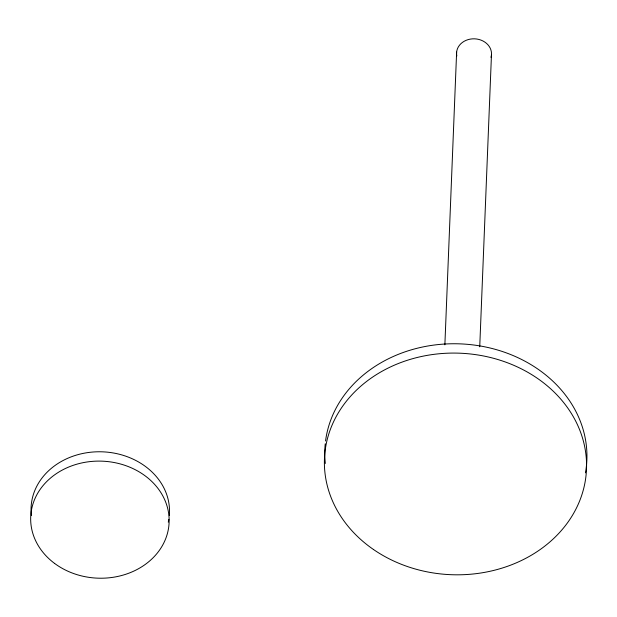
<?xml version="1.0" encoding="UTF-8"?>
<svg xmlns="http://www.w3.org/2000/svg" width="617" height="617" viewBox="0 0 617 617"><rect width="100%" height="100%" fill="white"/><g stroke="black" fill="none" stroke-linecap="round" stroke-linejoin="round"><path stroke-width="0.93" d="M444.872 344.834L456.626 52.113M479.733 346.816L491.456 55.06M325.336 463.452A131.12 110.829 2.3 0 1 325.236 443.762M325.552 440.97A131.12 110.829 2.3 0 1 472.946 344.903A131.12 110.829 2.3 0 1 585.44 472.853M456.827 55.97A17.484 14.777 2.3 0 1 474.635 38.825A17.484 14.777 2.3 0 1 491.001 57.35M168.842 519.352A69.258 58.538 2.3 0 1 168.279 522.159M31.405 515.527A69.258 58.538 2.3 0 1 99.352 451.767A69.258 58.538 2.3 0 1 169.328 515.534M373.524 549.531A131.12 110.829 2.3 0 0 585.063 482.186A131.12 110.829 2.3 0 0 407.845 360.12A131.12 110.829 2.3 0 0 373.524 549.531M54.589 563.414A69.258 58.538 2.3 0 0 167.909 531.492A69.258 58.538 2.3 0 0 77.233 464.077A69.258 58.538 2.3 0 0 54.589 563.414"/></g></svg>
